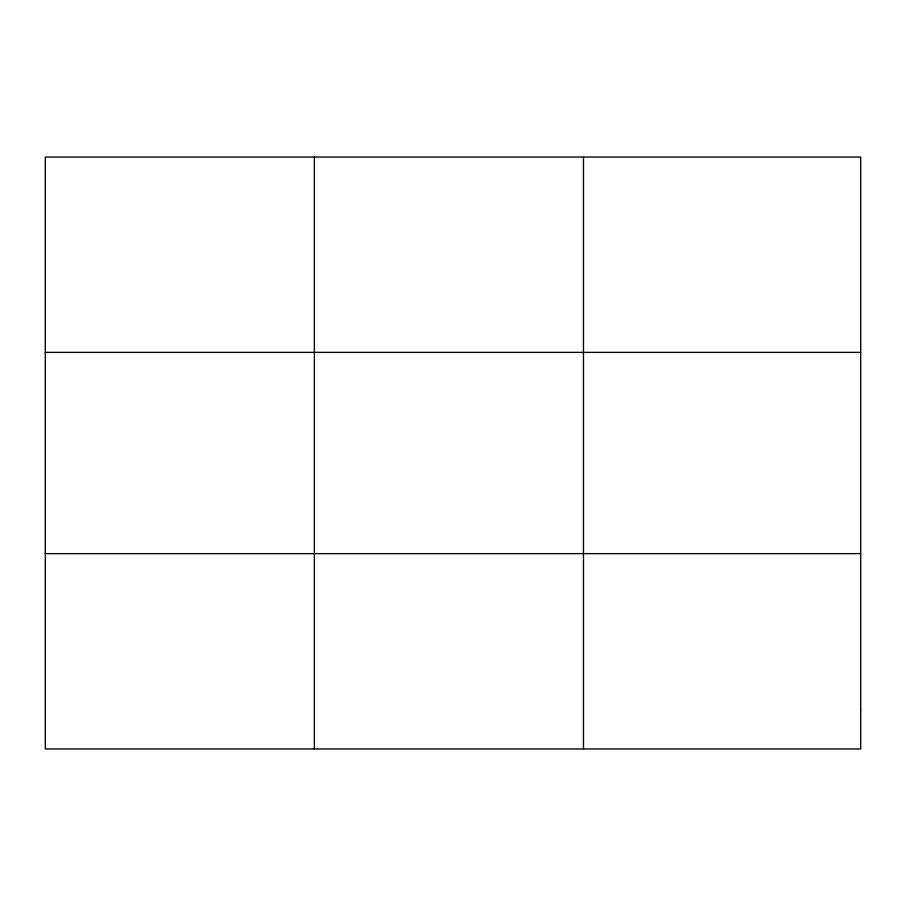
<?xml version="1.0" encoding="UTF-8"?>
<svg xmlns="http://www.w3.org/2000/svg" width="906" height="906" viewBox="0 0 906 906"><rect width="100%" height="100%" fill="white"/><g stroke="black" fill="none" stroke-linecap="round" stroke-linejoin="round"><path stroke-width="1.36" d="M314.382 157.044L314.382 748.956M583.464 157.044L583.464 748.956M45.3 352.377L860.7 352.377M45.3 553.623L860.7 553.623M860.7 709.885L860.7 748.956L45.3 748.956L45.3 157.044L860.7 157.044L860.7 709.885"/></g></svg>
